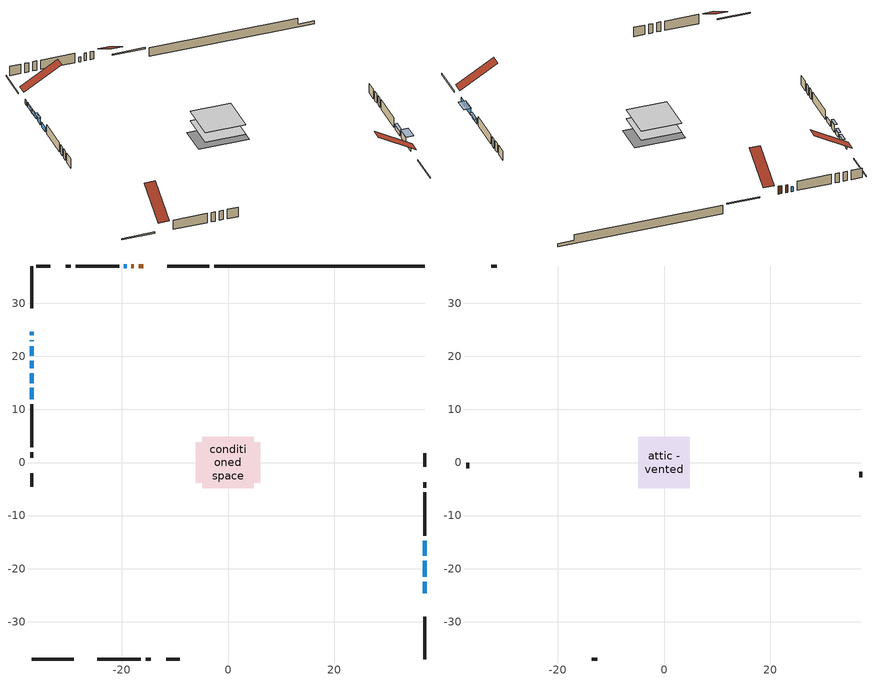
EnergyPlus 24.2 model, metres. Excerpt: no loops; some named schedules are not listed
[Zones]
conditioned space
 floor adiabatic (AdiabaticFloorConstruction): -4.88,-4.88 -4.88,4.88 4.88,4.88 4.88,-4.88 z1.41
 floor foundation (Slab1 construction): -6.1,-3.81 -6.1,3.81 6.1,3.81 6.1,-3.81 z-0.85
 wall outside (RimJoist1 construction): -3.53,37.02 -11.45,37.02 / -37.02,-37.02 -29.1,-37.02 / -37.02,37.02 -37.02,29.1 / 37.02,-37.02 37.02,-29.1 z1.41:1.71
 wall outside (AdiabaticWallConstruction 1): -15.94,37.02 -16.78,37.02 / -17.71,37.02 -18.19,37.02 z1.41:3.44
 wall outside (AdiabaticWallConstruction): -37.02,24.62 -37.02,24.01 / -37.02,23.08 -37.02,22.84 / -19.12,37.02 -19.6,37.02 / 37.02,-24.62 37.02,-22.48 / -37.02,14.04 -37.02,11.91 z1.41:2.63; 37.02,-21.55 37.02,-18.5 z1.41:3.19; -37.02,21.91 -37.02,20.08 z1.41:2.33; -37.02,19.15 -37.02,17.73 / 37.02,-17.58 37.02,-14.73 z1.41:2.48; -37.02,16.8 -37.02,14.97 z1.41:3.24
 wall outside (Wall1 construction): -20.53,37.02 -28.68,37.02 / -24.62,-37.02 -16.47,-37.02 / -37.02,10.98 -37.02,2.83 / 37.02,-13.8 37.02,-5.65 z1.41:3.85
 wall outside (Wall2 construction): -29.6,37.02 -30.59,37.02 / -15.54,-37.02 -14.55,-37.02 / -37.02,1.9 -37.02,0.91 / 37.02,-4.72 37.02,-3.73 z1.41:3.85
 wall outside (Wall4 construction): -33.49,37.02 -36.09,37.02 / -11.65,-37.02 -9.05,-37.02 / -37.02,-1.99 -37.02,-4.59 / 37.02,-0.83 37.02,1.77 z1.41:3.85
 wall foundation (FoundationWall1 construction): -2.6,37.02,-0.85 -2.6,37.02,1.41 33.06,37.02,1.41 33.06,37.02,-0.12 37.02,37.02,-0.12 37.02,37.02,-0.85
 window (WindowConstruction 5): -37.02,24.62 -37.02,24.01 z1.41:2.63
 window (WindowConstruction 7): -37.02,23.08 -37.02,22.84 z1.41:2.63
 window (WindowConstruction 8): -19.12,37.02 -19.6,37.02 z1.41:2.63
 window (WindowConstruction 9): 37.02,-24.62 37.02,-22.48 z1.41:2.63
 window (WindowConstruction): 37.02,-21.55 37.02,-18.5 z1.41:3.19
 window (WindowConstruction 1): -37.02,21.91 -37.02,20.08 z1.41:2.32
 window (WindowConstruction 2): -37.02,19.15 -37.02,17.73 z1.41:2.48
 window (WindowConstruction 3): 37.02,-17.58 37.02,-14.73 z1.41:2.48
 window (WindowConstruction 4): -37.02,16.8 -37.02,14.97 z1.41:3.24
 window (WindowConstruction 6): -37.02,14.04 -37.02,11.91 z1.41:2.63
 door (Door): -15.94,37.02 -16.78,37.02 z1.41:3.44
 door (Door 1): -17.71,37.02 -18.19,37.02 z1.41:3.44
 ceiling adiabatic (AdiabaticFloorConstruction): 4.88,-4.88 4.88,4.88 -4.88,4.88 -4.88,-4.88 z1.41
attic - vented
 floor to conditioned space (Floor1 construction Reversed): -4.88,-4.88 -4.88,4.88 4.88,4.88 4.88,-4.88 z3.85
 wall outside (Wall3 construction): -31.52,37.02 -32.56,37.02 / -13.62,-37.02 -12.58,-37.02 / -37.02,-0.02 -37.02,-1.06 / 37.02,-2.8 37.02,-1.76 z1.41:3.85
 roof outside (Roof1 construction): -15.01,37.02,3.85 -15.01,27.95,9.14 -12.38,27.95,9.14 -12.38,37.02,3.85; -25.55,-37.02,3.85 -25.55,-27.95,9.14 -28.17,-27.95,9.14 -28.17,-37.02,3.85; -37.02,25.55,3.85 -27.95,25.55,9.14 -27.95,28.17,9.14 -37.02,28.17,3.85; 37.02,-25.55,3.85 27.95,-25.55,9.14 27.95,-28.17,9.14 37.02,-28.17,3.85
shading: 37.02,-18.3 37.02,-21.75 38.85,-21.75 38.85,-18.3 z3.39; -37.02,19.88 -37.02,22.11 -37.63,22.11 -37.63,19.88 z2.53; -37.02,17.53 -37.02,19.35 -37.63,19.35 -37.63,17.53 z2.68; 37.02,-14.53 37.02,-17.78 37.63,-17.78 37.63,-14.53 z2.68; -37.02,14.77 -37.02,17 -37.63,17 -37.63,14.77 z3.44
[Building]
Building 1: Terrain=Suburbs
[Site:Location]
Windsor AP_ON: Latitude {deg}=42.28; Longitude {deg}=-82.96; Time Zone {hr}=-5; Elevation {m}=190; Keep Site Location Information=Yes
[Site:GroundTemperature:Shallow]
6.34957, 4.46684, 4.31606, 5.20952, 8.79623, 12.3662, 15.4612, 17.4219, 17.5884, 15.9938, 12.9777, 9.51722
[Site:WaterMainsTemperature]
Calculation Method=Schedule; Temperature Schedule=mains temperature schedule
[Material] Roughness=Rough; Thermal Absorptance=0.9
Name | Thickness {m} | Conductivity {W/m-K} | Density {kg/m3} | Specific Heat {J/kg-K} | Solar Absorptance | Visible Absorptance
asphalt or fiberglass shingles | 0.00635 | 0.162714 | 1121.4 | 1465.45 | 0.4 | 0.4
ceiling loosefill ins | 0.0846667 | 0.0480833 | 16.02 | 1046.75 | 0.7 | 0.7
ceiling stud and cavity | 0.1397 | 0.105361 | 65.682 | 1177.47 | 0.7 | 0.7
concrete 4.0 in. | 0.1016 | 1.803125 | 2242.8 | 837.4 | 0.7 | 0.7
concrete 8.0 in. | 0.2032 | 1.803125 | 2242.8 | 837.4 | 0.7 | 0.7
door material | 0.04445 | 0.188738 | 512.64 | 1214.23 | 0.7 | 0.7
door material 1 | 0.04445 | 0.053851 | 512.64 | 1214.23 | 0.7 | 0.7
exterior vertical ins | 0.0177459 | 0.029427 | 32.04 | 1214.23 | 0.7 | 0.7
floor covering | 0.0127 | 0.0433444 | 54.468 | 1339.84 | 0.6 | 0.6
floor rigid ins; wall rigid ins | 0.512978 | 0.029427 | 32.04 | 1214.23 | 0.7 | 0.7
floor stud and cavity | 0.1397 | 1.75129 | 37.0049 | 1207.88 | 0.7 | 0.7
furniture material conditioned space 1 | 0.1524 | 0.115458 | 640.8 | 1214.23 | 0.6 | 0.6
gypsum board | 0.0127 | 0.160291 | 801 | 837.4 | 0.6 | 0.6
gypsum board 1 | 0.0127 | 0.160291 | 801 | 837.4 | 0.7 | 0.7
osb sheathing 0.5 in. | 0.0127 | 0.115458 | 512.64 | 1214.23 | 0.7 | 0.7
osb sheathing 0.75 in. | 0.01905 | 0.115458 | 512.64 | 1214.23 | 0.7 | 0.7
osb sheathing 2.0 in. | 0.0508 | 0.115458 | 512.64 | 1214.23 | 0.7 | 0.7
rim joist rigid ins | 0.051816 | 0.029427 | 32.04 | 1214.23 | 0.7 | 0.7
rim joist stud and cavity | 0.0508 | 0.268173 | 125.044 | 1163.47 | 0.6 | 0.6
wall stud and cavity | 0.1397 | 0.0779355 | 139.0536 | 1170.24 | 0.7 | 0.7
wall stud and cavity 1 | 0.1397 | 0.0949025 | 139.0536 | 1170.24 | 0.7 | 0.7
wall stud and cavity 2 | 0.0889 | 6.9971 | 50.32683 | 1063.81 | 0.6 | 0.6
wall stud and cavity 3 | 0.1397 | 0.0908376 | 139.0536 | 1170.24 | 0.7 | 0.7
wall stud and cavity 4 | 0.0889 | 0.380278 | 52.3479 | 1209.89 | 0.7 | 0.7
wall stud and cavity 5 | 0.0889 | 0.391764 | 83.0341 | 1211.67 | 0.7 | 0.7
wood siding | 0.0254 | 0.102417 | 544.68 | 1172.36 | 0.4 | 0.4
wood siding 1 | 0.00254 | 0.102417 | 544.68 | 1172.36 | 0.4 | 0.4
wood siding 2; wood siding 3; wood siding 4 | 0.0254 | 0.102417 | 544.68 | 1172.36 | 0.7 | 0.7
[WindowMaterial:SimpleGlazingSystem]
Name | U-Factor {W/m2-K} | Solar Heat Gain Coefficient
WindowMaterial | 3.29381 | 0.71
WindowMaterial 1 | 3.304596 | 0.64
WindowMaterial 2 | 3.30119 | 0.67
WindowMaterial 3 | 3.27961 | 0.65
WindowMaterial 4 | 6.70685 | 0.75
WindowMaterial 5 | 3.30346 | 0.66
WindowMaterial 6 | 6.93965 | 0.68
[Construction]
AdiabaticFloorConstruction: floor stud and cavity, floor rigid ins, osb sheathing 0.75 in., floor covering
AdiabaticWallConstruction: wood siding 3, wall rigid ins, wall stud and cavity 4, gypsum board
AdiabaticWallConstruction 1: wood siding 4, wall rigid ins, wall stud and cavity 4, gypsum board
Door: door material
Door 1: door material 1
Floor1 construction Reversed: gypsum board, ceiling stud and cavity, ceiling loosefill ins
FoundationWall1 construction: concrete 8.0 in., gypsum board 1
furniture construction conditioned space 1: furniture material conditioned space 1
PartitionWallConstruction: gypsum board, wall stud and cavity 5, gypsum board
RimJoist1 construction: wood siding 2, rim joist rigid ins, osb sheathing 2.0 in., rim joist stud and cavity
Roof1 construction: asphalt or fiberglass shingles
Slab1 construction: concrete 4.0 in.
Wall1 construction: wood siding, osb sheathing 0.5 in., wall stud and cavity, gypsum board
Wall2 construction: wood siding, osb sheathing 0.5 in., wall stud and cavity 1, gypsum board
Wall3 construction: wood siding 1, wall stud and cavity 2
Wall4 construction: wood siding, osb sheathing 0.5 in., wall stud and cavity 3, gypsum board
WindowConstruction: WindowMaterial
WindowConstruction 1: WindowMaterial 1
WindowConstruction 2; WindowConstruction 3: WindowMaterial 2
WindowConstruction 4: WindowMaterial 3
WindowConstruction 5: WindowMaterial 4
WindowConstruction 6; WindowConstruction 9: WindowMaterial 5
WindowConstruction 7; WindowConstruction 8: WindowMaterial 6
[Zone] Multiplier=1; Part of Total Floor Area=Yes
Name | Volume {m3}
attic - vented | 78.1527
conditioned space | 464.6
[Space]
Name | Zone | Volume {m3}
attic - vented 1 | attic - vented | 78.1527
conditioned space 1 | conditioned space | 464.6
[ZoneInfiltration:EffectiveLeakageArea]
infil attic - vented 1: Zone or Space=attic - vented 1; Schedule=Always On Discrete; Effective Air Leakage Area {cm2}=4236.44; Stack Coefficient=0.000537635; Wind Coefficient=1.56662e-05
[ZoneMixing]
whole house fan mix: Zone or Space=attic - vented; Schedule=Always On Continuous; Design Flow Rate Calculation Method=Flow/Zone; Design Flow Rate {m3/s}=0; Source Zone or Space=conditioned space
[SurfaceProperty:ExposedFoundationPerimeter]
Slab1: Exposed Perimeter Calculation Method=TotalExposedPerimeter; Total Exposed Perimeter {m}=39.625
[InternalMass] Zone or ZoneList=conditioned space; Space or SpaceList=conditioned space 1
Name | Construction | Surface Area {m2}
furniture mass conditioned space 1 | furniture construction conditioned space 1 | 75.2801
partition wall mass | PartitionWallConstruction | 188.2
[Lights]
interior lighting: Zone or ZoneList or Space or SpaceList=conditioned space 1; Schedule=interior lighting schedule; Design Level Calculation Method=LightingLevel; Lighting Level {W}=343.2; Return Air Fraction=0; Fraction Radiant=0.6; Fraction Visible=0.2; Fraction Replaceable=1
[People]
occupants: Zone or ZoneList or Space or SpaceList=conditioned space 1; Number of People Schedule=occupants schedule; Number of People Calculation Method=People; Number of People=3; Fraction Radiant=0.314171; Sensible Heat Fraction=0.56303; Activity Level Schedule=occupants activity schedule; Carbon Dioxide Generation Rate {m3/s-W}=0; Enable ASHRAE 55 Comfort Warnings=No; Mean Radiant Temperature Calculation Type=EnclosureAveraged
[ElectricEquipment] Zone or ZoneList or Space or SpaceList=conditioned space 1; Design Level Calculation Method=EquipmentLevel
Name | Schedule | Design Level {W} | Fraction Latent | Fraction Radiant | Fraction Lost
clothes dryer | clothes dryer schedule | 140.772 | 0.015 | 0.081 | 0.85
clothes washer | clothes washer schedule | 32.1985 | 0.03 | 0.162 | 0.7
cooking range | cooking range schedule | 215.147 | 0.08 | 0.432 | 0.2
dishwasher | dishwasher schedule | 66.8632 | 0.3 | 0.18 | 0.4
fridge | fridge schedule | 72.9452 | 0 | 0.6 | 0
mech vent house fan | mech vent house fan schedule | 0 | 0 | 0 | 1
mech vent house fan cfis | mech vent house fan cfis schedule | 0 | 0 | 0 | 0
misc plug loads | misc plug loads schedule | 494.7 | 0.045 | 0.513 | 0.1
whole house fan | Always On Discrete | 0 | 0 | 0 | 1
[OtherEquipment] Zone or ZoneList or Space or SpaceList=conditioned space 1; Design Level Calculation Method=EquipmentLevel
Name | Fuel Type | Schedule | Design Level {W} | Fraction Latent | Fraction Radiant | Fraction Lost
clothes dryer 1 | Electricity | clothes dryer schedule | 0 | 0.015 | 0.081 | 0.85
cooking range 1 | Electricity | cooking range schedule | 0 | 0.08 | 0.432 | 0.2
general water use latent | None | general water use schedule | 62.594 | 1 | 0 | 0
general water use sensible | None | general water use schedule | -61.6891 | 0 | 0.6 | 0
mech vent house fan latent load | None | Always On Discrete | 0 | 1 | 0 | 0
mech vent house fan sensible load | None | Always On Discrete | 0 | 0 | 0 | 0
water heater energy adjustment1 | NaturalGas | Always On Discrete | 0.01 | 0 | 0 | 1
[ZoneInfiltration:DesignFlowRate] Zone or ZoneList or Space or SpaceList=conditioned space 1; Schedule=Always On Discrete; Design Flow Rate Calculation Method=Flow/Zone; Design Flow Rate {m3/s}=0
infil flow; natural vent flow; whole house fan flow
[AvailabilityManager:Scheduled]
central ac and furnace airloop Availability Manager: Schedule=Always On Discrete
[Foundation:Kiva]
Foundation Kiva 1: Initial Indoor Air Temperature {C}=18; Wall Height Above Grade {m}=1.41; Wall Depth Below Slab {m}=0.2032; Custom Block Material Name 1=exterior vertical ins; Custom Block Depth 1 {m}=2.26; Custom Block X Position 1 {m}=0.2159; Custom Block Z Position 1 {m}=0
[Foundation:Kiva:Settings]
Soil Conductivity {W/m-K}=0.849921; Soil Density {kg/m3}=1842.3; Soil Specific Heat {J/kg-K}=418.7; Ground Solar Absorptivity=0.9; Ground Thermal Absorptivity=0.9; Ground Surface Roughness {m}=0.03; Far-Field Width {m}=40; Deep-Ground Boundary Condition=ZeroFlux; Deep-Ground Depth {m}=40; Minimum Cell Dimension {m}=0.2; Maximum Cell Growth Coefficient=3; Simulation Timestep=Timestep
[Exterior:Lights]
exterior lighting: Schedule=exterior lighting schedule; Design Level {W}=75.6
[EnergyManagementSystem:GlobalVariable]
central_ac_and_furnace_airloop_Fan_RTF
infil_program_Qfan
infil_program_Qinf
natural_vent_program_Qnv
natural_vent_program_Qwhf
[EnergyManagementSystem:Sensor]
Name | Output:Variable or Output:Meter Index Key | Output:Variable or Output:Meter
airflow_gain | infil flow | Infiltration Sensible Heat Gain Energy
airflow_gain_1 | natural vent flow | Infiltration Sensible Heat Gain Energy
airflow_gain_2 | whole house fan flow | Infiltration Sensible Heat Gain Energy
airflow_loss | infil flow | Infiltration Sensible Heat Loss Energy
airflow_loss_1 | natural vent flow | Infiltration Sensible Heat Loss Energy
airflow_loss_2 | whole house fan flow | Infiltration Sensible Heat Loss Energy
clg_load_cond |  | Cooling:EnergyTransfer:Zone:CONDITIONED SPACE
clg_sp_s; clg_sp_s_1 | cooling setpoint | Schedule Value
clothes_dryer_exhaust_0_sch_s | clothes dryer exhaust 0 schedule | Schedule Value
cool_season | cooling season schedule | Schedule Value
htg_load_cond |  | Heating:EnergyTransfer:Zone:CONDITIONED SPACE
htg_sp_s; htg_sp_s_1 | heating setpoint | Schedule Value
ig_ee_conv | clothes dryer | Electric Equipment Convective Heating Energy
ig_ee_conv_2 | cooking range | Electric Equipment Convective Heating Energy
ig_ee_conv_4 | fridge | Electric Equipment Convective Heating Energy
ig_ee_conv_5 | misc plug loads | Electric Equipment Convective Heating Energy
ig_ee_conv_6 | whole house fan | Electric Equipment Convective Heating Energy
ig_ee_rad | clothes dryer | Electric Equipment Radiant Heating Energy
ig_ee_rad_2 | cooking range | Electric Equipment Radiant Heating Energy
ig_ee_rad_4 | fridge | Electric Equipment Radiant Heating Energy
ig_ee_rad_5 | misc plug loads | Electric Equipment Radiant Heating Energy
ig_ee_rad_6 | whole house fan | Electric Equipment Radiant Heating Energy
ig_lgt_conv | interior lighting | Lights Convective Heating Energy
ig_lgt_rad | interior lighting | Lights Radiant Heating Energy
ig_lgt_vis | interior lighting | Lights Visible Radiation Heating Energy
ig_oe_conv | clothes dryer 1 | Other Equipment Convective Heating Energy
ig_oe_conv_1 | cooking range 1 | Other Equipment Convective Heating Energy
ig_oe_conv_2 | general water use latent | Other Equipment Convective Heating Energy
ig_oe_conv_3 | general water use sensible | Other Equipment Convective Heating Energy
ig_oe_conv_4 | water heater energy adjustment1 | Other Equipment Convective Heating Energy
ig_oe_rad | clothes dryer 1 | Other Equipment Radiant Heating Energy
ig_oe_rad_1 | cooking range 1 | Other Equipment Radiant Heating Energy
ig_oe_rad_2 | general water use latent | Other Equipment Radiant Heating Energy
ig_oe_rad_3 | general water use sensible | Other Equipment Radiant Heating Energy
ig_oe_rad_4 | water heater energy adjustment1 | Other Equipment Radiant Heating Energy
ig_ppl_conv | occupants | People Convective Heating Energy
ig_ppl_rad | occupants | People Radiant Heating Energy
im_conv | furniture mass conditioned space 1 | Surface Inside Face Convection Heat Gain Energy
im_conv_1 | partition wall mass | Surface Inside Face Convection Heat Gain Energy
im_ig | furniture mass conditioned space 1 | Surface Inside Face Internal Gains Radiation Heat Gain Energy
im_ig_1 | partition wall mass | Surface Inside Face Internal Gains Radiation Heat Gain Energy
im_lgt | furniture mass conditioned space 1 | Surface Inside Face Lights Radiation Heat Gain Energy
im_lgt_1 | partition wall mass | Surface Inside Face Lights Radiation Heat Gain Energy
im_sol | furniture mass conditioned space 1 | Surface Inside Face Solar Radiation Heat Gain Energy
im_sol_1 | partition wall mass | Surface Inside Face Solar Radiation Heat Gain Energy
im_surf | furniture mass conditioned space 1 | Surface Inside Face Net Surface Thermal Radiation Heat Gain Energy
im_surf_1 | partition wall mass | Surface Inside Face Net Surface Thermal Radiation Heat Gain Energy
mv_conv | mech vent house fan | Electric Equipment Convective Heating Energy
mv_conv_1 | mech vent house fan cfis | Electric Equipment Convective Heating Energy
mv_conv_2 | mech vent house fan latent load | Other Equipment Convective Heating Energy
mv_conv_3 | mech vent house fan sensible load | Other Equipment Convective Heating Energy
mv_rad | mech vent house fan | Electric Equipment Radiant Heating Energy
mv_rad_1 | mech vent house fan cfis | Electric Equipment Radiant Heating Energy
mv_rad_2 | mech vent house fan latent load | Other Equipment Radiant Heating Energy
mv_rad_3 | mech vent house fan sensible load | Other Equipment Radiant Heating Energy
natural_vent_s | natural vent schedule | Schedule Value
out_pb_s |  | Site Outdoor Air Barometric Pressure
out_wt_s |  | Site Outdoor Air Humidity Ratio
site_vw_s |  | Site Wind Speed
ss_back_out | Window1 | Surface Window Shortwave from Zone Back Out Window Heat Transfer Rate
ss_back_out_1 | Window11 | Surface Window Shortwave from Zone Back Out Window Heat Transfer Rate
ss_back_out_2 | Window12 | Surface Window Shortwave from Zone Back Out Window Heat Transfer Rate
ss_back_out_3 | Window14 | Surface Window Shortwave from Zone Back Out Window Heat Transfer Rate
ss_back_out_4 | Window2 | Surface Window Shortwave from Zone Back Out Window Heat Transfer Rate
ss_back_out_5 | Window3 | Surface Window Shortwave from Zone Back Out Window Heat Transfer Rate
ss_back_out_6 | Window4 | Surface Window Shortwave from Zone Back Out Window Heat Transfer Rate
ss_back_out_7 | Window5 | Surface Window Shortwave from Zone Back Out Window Heat Transfer Rate
ss_back_out_8 | Window7 | Surface Window Shortwave from Zone Back Out Window Heat Transfer Rate
ss_back_out_9 | Window9 | Surface Window Shortwave from Zone Back Out Window Heat Transfer Rate
ss_conv | Door1 | Surface Inside Face Convection Heat Gain Energy
ss_conv_1 | Door2 | Surface Inside Face Convection Heat Gain Energy
ss_conv_10 | Window7 | Surface Inside Face Convection Heat Gain Energy
ss_conv_11 | Window9 | Surface Inside Face Convection Heat Gain Energy
ss_conv_2 | Window1 | Surface Inside Face Convection Heat Gain Energy
ss_conv_3 | Window11 | Surface Inside Face Convection Heat Gain Energy
ss_conv_4 | Window12 | Surface Inside Face Convection Heat Gain Energy
ss_conv_5 | Window14 | Surface Inside Face Convection Heat Gain Energy
ss_conv_6 | Window2 | Surface Inside Face Convection Heat Gain Energy
ss_conv_7 | Window3 | Surface Inside Face Convection Heat Gain Energy
ss_conv_8 | Window4 | Surface Inside Face Convection Heat Gain Energy
ss_conv_9 | Window5 | Surface Inside Face Convection Heat Gain Energy
ss_ig | Door1 | Surface Inside Face Internal Gains Radiation Heat Gain Energy
ss_ig_1 | Door2 | Surface Inside Face Internal Gains Radiation Heat Gain Energy
ss_ig_10 | Window7 | Surface Inside Face Internal Gains Radiation Heat Gain Energy
ss_ig_11 | Window9 | Surface Inside Face Internal Gains Radiation Heat Gain Energy
ss_ig_2 | Window1 | Surface Inside Face Internal Gains Radiation Heat Gain Energy
ss_ig_3 | Window11 | Surface Inside Face Internal Gains Radiation Heat Gain Energy
ss_ig_4 | Window12 | Surface Inside Face Internal Gains Radiation Heat Gain Energy
ss_ig_5 | Window14 | Surface Inside Face Internal Gains Radiation Heat Gain Energy
ss_ig_6 | Window2 | Surface Inside Face Internal Gains Radiation Heat Gain Energy
ss_ig_7 | Window3 | Surface Inside Face Internal Gains Radiation Heat Gain Energy
ss_ig_8 | Window4 | Surface Inside Face Internal Gains Radiation Heat Gain Energy
ss_ig_9 | Window5 | Surface Inside Face Internal Gains Radiation Heat Gain Energy
ss_lgt | Door1 | Surface Inside Face Lights Radiation Heat Gain Energy
ss_lgt_1 | Door2 | Surface Inside Face Lights Radiation Heat Gain Energy
ss_sol | Door1 | Surface Inside Face Solar Radiation Heat Gain Energy
ss_sol_1 | Door2 | Surface Inside Face Solar Radiation Heat Gain Energy
ss_surf | Door1 | Surface Inside Face Net Surface Thermal Radiation Heat Gain Energy
ss_surf_1 | Door2 | Surface Inside Face Net Surface Thermal Radiation Heat Gain Energy
ss_surf_10 | Window7 | Surface Inside Face Net Surface Thermal Radiation Heat Gain Energy
ss_surf_11 | Window9 | Surface Inside Face Net Surface Thermal Radiation Heat Gain Energy
ss_surf_2 | Window1 | Surface Inside Face Net Surface Thermal Radiation Heat Gain Energy
ss_surf_3 | Window11 | Surface Inside Face Net Surface Thermal Radiation Heat Gain Energy
ss_surf_4 | Window12 | Surface Inside Face Net Surface Thermal Radiation Heat Gain Energy
ss_surf_5 | Window14 | Surface Inside Face Net Surface Thermal Radiation Heat Gain Energy
ss_surf_6 | Window2 | Surface Inside Face Net Surface Thermal Radiation Heat Gain Energy
ss_surf_7 | Window3 | Surface Inside Face Net Surface Thermal Radiation Heat Gain Energy
ss_surf_8 | Window4 | Surface Inside Face Net Surface Thermal Radiation Heat Gain Energy
ss_surf_9 | Window5 | Surface Inside Face Net Surface Thermal Radiation Heat Gain Energy
ss_trans_in | Window1 | Surface Window Transmitted Solar Radiation Rate
ss_trans_in_1 | Window11 | Surface Window Transmitted Solar Radiation Rate
ss_trans_in_2 | Window12 | Surface Window Transmitted Solar Radiation Rate
ss_trans_in_3 | Window14 | Surface Window Transmitted Solar Radiation Rate
ss_trans_in_4 | Window2 | Surface Window Transmitted Solar Radiation Rate
ss_trans_in_5 | Window3 | Surface Window Transmitted Solar Radiation Rate
ss_trans_in_6 | Window4 | Surface Window Transmitted Solar Radiation Rate
ss_trans_in_7 | Window5 | Surface Window Transmitted Solar Radiation Rate
ss_trans_in_8 | Window7 | Surface Window Transmitted Solar Radiation Rate
ss_trans_in_9 | Window9 | Surface Window Transmitted Solar Radiation Rate
ss_trans_out | Window1 | Surface Inside Face Initial Transmitted Diffuse Transmitted Out Window Solar Radiation Rate
ss_trans_out_1 | Window11 | Surface Inside Face Initial Transmitted Diffuse Transmitted Out Window Solar Radiation Rate
ss_trans_out_2 | Window12 | Surface Inside Face Initial Transmitted Diffuse Transmitted Out Window Solar Radiation Rate
ss_trans_out_3 | Window14 | Surface Inside Face Initial Transmitted Diffuse Transmitted Out Window Solar Radiation Rate
ss_trans_out_4 | Window2 | Surface Inside Face Initial Transmitted Diffuse Transmitted Out Window Solar Radiation Rate
ss_trans_out_5 | Window3 | Surface Inside Face Initial Transmitted Diffuse Transmitted Out Window Solar Radiation Rate
ss_trans_out_6 | Window4 | Surface Inside Face Initial Transmitted Diffuse Transmitted Out Window Solar Radiation Rate
ss_trans_out_7 | Window5 | Surface Inside Face Initial Transmitted Diffuse Transmitted Out Window Solar Radiation Rate
ss_trans_out_8 | Window7 | Surface Inside Face Initial Transmitted Diffuse Transmitted Out Window Solar Radiation Rate
ss_trans_out_9 | Window9 | Surface Inside Face Initial Transmitted Diffuse Transmitted Out Window Solar Radiation Rate
s_conv | Floor1 | Surface Inside Face Convection Heat Gain Energy
s_conv_1 | FoundationWall1 | Surface Inside Face Convection Heat Gain Energy
s_conv_10 | Wall1:180 | Surface Inside Face Convection Heat Gain Energy
s_conv_11 | Wall1:270 | Surface Inside Face Convection Heat Gain Energy
s_conv_12 | Wall1:90 | Surface Inside Face Convection Heat Gain Energy
s_conv_13 | Wall2:0 | Surface Inside Face Convection Heat Gain Energy
s_conv_14 | Wall2:180 | Surface Inside Face Convection Heat Gain Energy
s_conv_15 | Wall2:270 | Surface Inside Face Convection Heat Gain Energy
s_conv_16 | Wall2:90 | Surface Inside Face Convection Heat Gain Energy
s_conv_17 | Wall4:0 | Surface Inside Face Convection Heat Gain Energy
s_conv_18 | Wall4:180 | Surface Inside Face Convection Heat Gain Energy
s_conv_19 | Wall4:270 | Surface Inside Face Convection Heat Gain Energy
s_conv_2 | inferred conditioned ceiling | Surface Inside Face Convection Heat Gain Energy
s_conv_20 | Wall4:90 | Surface Inside Face Convection Heat Gain Energy
s_conv_3 | inferred conditioned floor | Surface Inside Face Convection Heat Gain Energy
s_conv_4 | RimJoist1:0 | Surface Inside Face Convection Heat Gain Energy
s_conv_5 | RimJoist1:180 | Surface Inside Face Convection Heat Gain Energy
s_conv_6 | RimJoist1:270 | Surface Inside Face Convection Heat Gain Energy
s_conv_7 | RimJoist1:90 | Surface Inside Face Convection Heat Gain Energy
s_conv_8 | Slab1 | Surface Inside Face Convection Heat Gain Energy
s_conv_9 | Wall1:0 | Surface Inside Face Convection Heat Gain Energy
s_ig | Floor1 | Surface Inside Face Internal Gains Radiation Heat Gain Energy
s_ig_1 | FoundationWall1 | Surface Inside Face Internal Gains Radiation Heat Gain Energy
s_ig_10 | Wall1:180 | Surface Inside Face Internal Gains Radiation Heat Gain Energy
s_ig_11 | Wall1:270 | Surface Inside Face Internal Gains Radiation Heat Gain Energy
